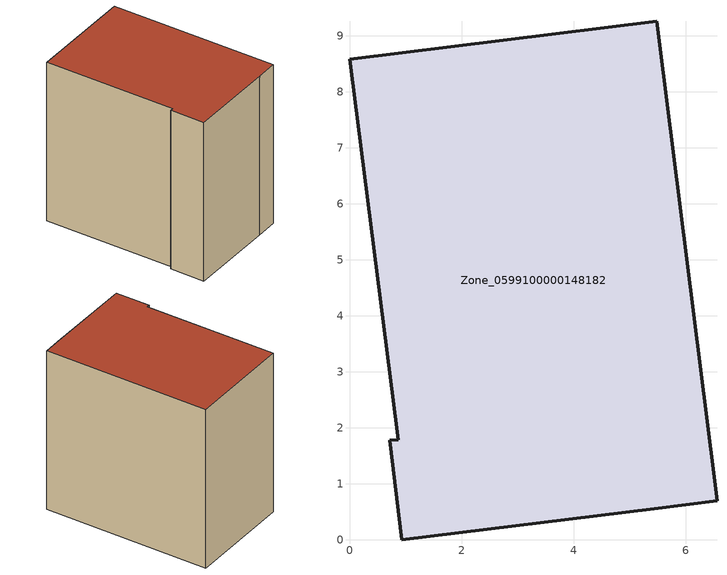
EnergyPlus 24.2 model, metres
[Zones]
Zone_0599100000148182
 floor ground (C_G): 0.72,1.78 0.87,1.79 0,8.58 5.48,9.26 6.56,0.7 5.44,0.55 0.93,0 z0
 wall outside (C_F): 0.87,1.79 0.72,1.78 0.93,0 5.44,0.55 6.56,0.7 5.48,9.26 0,8.58 0.87,1.79 z0:8.6
 roof outside (C_R): 5.48,9.26 0,8.58 0.87,1.79 0.72,1.78 0.93,0 5.44,0.55 6.56,0.7 z8.6
[BUILDING]
Pand.0599100000148182: North Axis=0; Terrain=City; Loads Convergence Tolerance Value=0.04; Temperature Convergence Tolerance Value=0.4; Solar Distribution=FullExterior; Maximum Number of Warmup Days=25; Minimum Number of Warmup Days=1
[Site:Location]
Rotterdam.The.Hague.AP_ZH_NLD Design_Conditions: Latitude=51.96; Longitude=4.45; Time Zone=1; Elevation=-4.5
[SITE:GROUNDTEMPERATURE:BUILDINGSURFACE]
18, 18, 18, 18, 18, 18, 18, 18, 18, 18, 18, 18
[MATERIAL] Thermal Absorptance=0.9; Solar Absorptance=0.7; Visible Absorptance=0.7
Name | Roughness | Thickness | Conductivity | Density | Specific Heat
G.TI.1975-1991 | MediumSmooth | 0.15 | 0.288461 | 540 | 1210
F.TI.1975-1991 | Rough | 0.3 | 0.230769 | 1920 | 840
R.TI.1975-1991 | MediumRough | 0.2 | 0.153846 | 1500 | 1000
[CONSTRUCTION]
C_G: G.TI.1975-1991
C_F: F.TI.1975-1991
C_R: R.TI.1975-1991
[ZONE]
Zone_0599100000148182: Type=1; Multiplier=1; Ceiling Height=Autocalculate; Volume=Autocalculate; Floor Area=autocalculate; Part of Total Floor Area=Yes
[ZONEINFILTRATION:DESIGNFLOWRATE]
Infil_Zone_0599100000148182: Zone or ZoneList or Space or SpaceList=Zone_0599100000148182; Schedule=AlwaysOn; Design Flow Rate Calculation Method=Flow/Area; Flow Rate per Floor Area=0.003; Constant Term Coefficient=1; Temperature Term Coefficient=0; Velocity Term Coefficient=0; Velocity Squared Term Coefficient=0
[HVACTEMPLATE:ZONE:IDEALLOADSAIRSYSTEM]
Zone_0599100000148182: Maximum Heating Supply Air Temperature=50; Minimum Cooling Supply Air Temperature=13; Maximum Heating Supply Air Humidity Ratio=0.0156; Minimum Cooling Supply Air Humidity Ratio=0.0077; Heating Limit=NoLimit; Cooling Limit=NoLimit; Dehumidification Control Type=ConstantSensibleHeatRatio; Cooling Sensible Heat Ratio=0.7; Dehumidification Setpoint=60; Humidification Control Type=None; Humidification Setpoint=30; Outdoor Air Method=None; Outdoor Air Flow Rate per Person=0.00944; Outdoor Air Flow Rate per Zone Floor Area=0; Outdoor Air Flow Rate per Zone=0; Demand Controlled Ventilation Type=None; Outdoor Air Economizer Type=NoEconomizer; Heat Recovery Type=None; Sensible Heat Recovery Effectiveness=0.7; Latent Heat Recovery Effectiveness=0.65
[ZONECONTROL:THERMOSTAT]
ThermostatControl_Zone_0599100000148182: Zone or ZoneList=Zone_0599100000148182; Control Type Schedule=DualSetpointControlType; Control 1=Thermostat_Zone_0599100000148182; Temperature Difference Between Cutout And Setpoint=0
[THERMOSTATSETPOINT:DUALSETPOINT]
Thermostat_Zone_0599100000148182: Heating Setpoint Temperature Schedule=HeatingSetpoint_Zone_0599100000148182; Cooling Setpoint Temperature Schedule=CoolingSetpoint_Zone_0599100000148182
[SCHEDULE:COMPACT]
HeatingSetpoint_Zone_0599100000148182: Through: 12/31, For: AllDays, Until: 24:00, 21
CoolingSetpoint_Zone_0599100000148182: Through: 12/31, For: AllDays, Until: 24:00, 24
DualSetpointControlType: Through: 12/31, For: AllDays, Until: 24:00, 4
AlwaysOn: Through: 12/31, For: AllDays, Until: 24:00, 1
